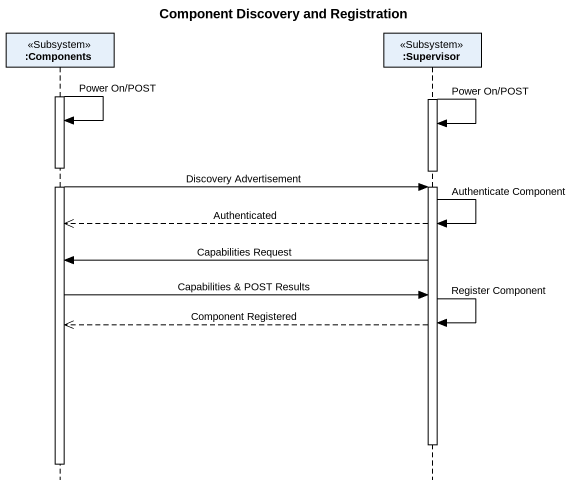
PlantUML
@startuml
title Component Discovery and Registration
hide footbox
participant ":Components" as Components <<Subsystem>>
participant ":Supervisor" as Supervisor <<Subsystem>>

activate Components
activate Supervisor
Components -> Components : Power On/POST
Supervisor -> Supervisor : Power On/POST
deactivate Supervisor
Components -> Supervisor : Discovery Advertisement
activate Supervisor
Supervisor -> Supervisor : Authenticate Component
Supervisor -->> Components : Authenticated
Supervisor -> Components : Capabilities Request
Components -> Supervisor : Capabilities & POST Results
Supervisor -> Supervisor : Register Component
Supervisor -->> Components : Component Registered
deactivate Supervisor
deactivate Components
@enduml
